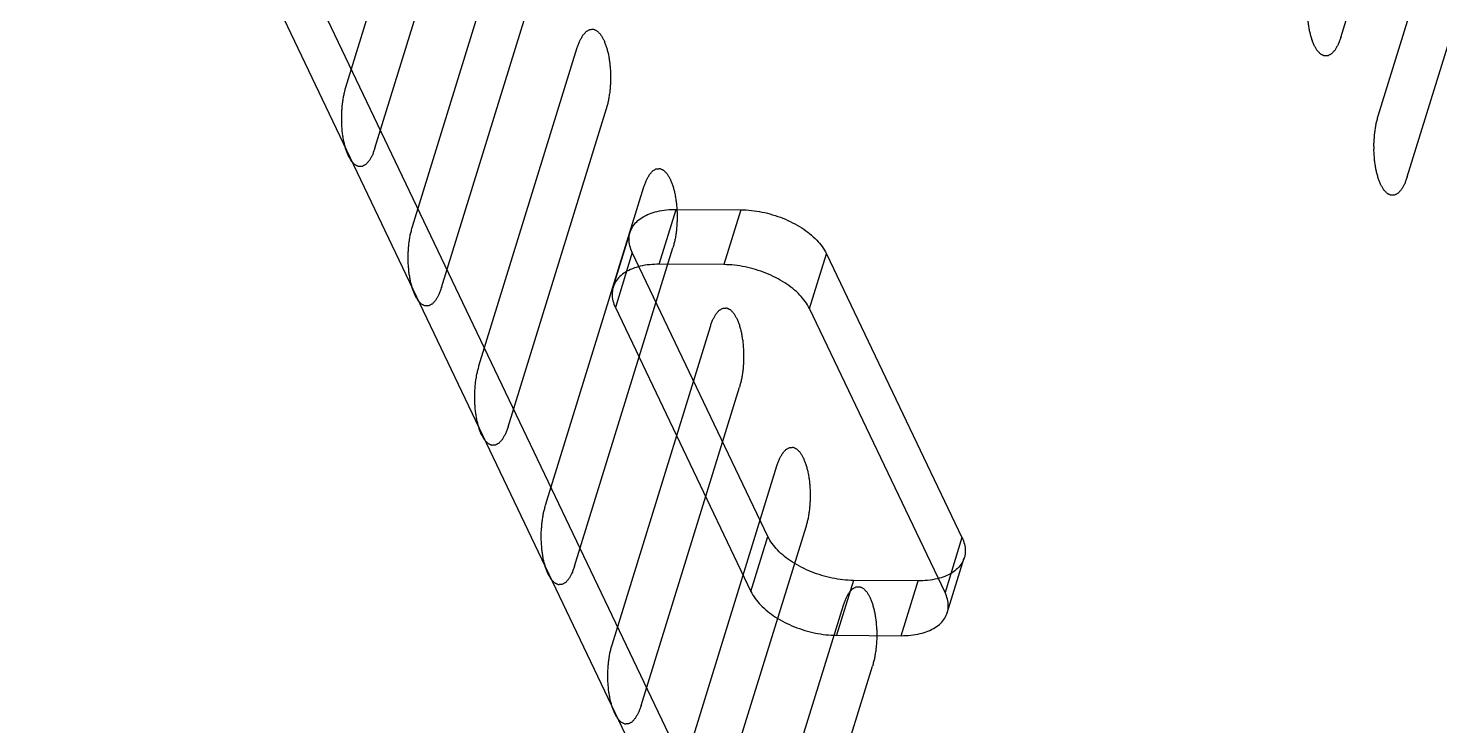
# Model space of a CAD drawing. Header units: millimetres. Extents: x 753 to 1632, y 352 to 973.
# Drawn here: x 1208.73 to 1213.77, y 773.4 to 775.89 of the extents above; entities that cross this region are included whole.
import ezdxf

# ---------------------------------------------------------------- set-up
doc = ezdxf.new("R2010")
doc.units = ezdxf.units.MM
doc.header["$LTSCALE"] = 30.734
doc.layers.get('0').update_dxf_attribs({"linetype": 'CONTINUOUS'})
doc.layers.add('5_ALL_CURVES', color=7, linetype='CONTINUOUS')

msp = doc.modelspace()

# ---------------------------------------------------------------- linework, layer by layer
at = {"color": 6, "linetype": 'Continuous'}
for p, q in [((1208.78787, 778.02922), (1213.70138, 767.74197)), ((1213.64086, 767.54614), (1208.72735, 777.83338)), ((1210.97965, 775.04629), (1211.04017, 775.24213)), ((1211.04017, 775.24213), (1211.2711, 775.24075)), ((1211.2711, 775.24075), (1211.21058, 775.04492)), ((1210.81502, 774.96471), (1210.87553, 775.16054)), ((1210.88346, 775.0881), (1210.82294, 774.89227)), ((1211.36739, 774.07492), (1210.88346, 775.0881)), ((1211.51573, 774.88815), (1211.57625, 775.08398)), ((1211.57625, 775.08398), (1212.06018, 774.0708)), ((1211.21058, 775.04492), (1210.97965, 775.04629)), ((1210.82294, 774.89227), (1211.30687, 773.87909)), ((1211.99966, 773.87497), (1211.51573, 774.88815)), ((1211.30687, 773.87909), (1211.36739, 774.07492)), ((1212.06018, 774.0708), (1211.99966, 773.87497)), ((1212.00759, 773.80253), (1212.0681, 773.99836)), ((1211.67254, 773.91815), (1211.61202, 773.72232)), ((1211.90347, 773.91677), (1211.67254, 773.91815)), ((1211.84295, 773.72094), (1211.90347, 773.91677)), ((1211.61202, 773.72232), (1211.84295, 773.72094))]:
    msp.add_line(p, q, dxfattribs=at)
for points, start_tangent, end_tangent in [([(1210.88346, 775.0881), (1210.87183, 775.13621), (1210.88398, 775.17925), (1210.91854, 775.21321), (1210.97224, 775.2349), (1211.04017, 775.24213)], (-0.4309932, 0.9023552), (0.9999823, -0.0059479)), ([(1211.2711, 775.24075), (1211.34634, 775.23267), (1211.42113, 775.21022), (1211.48843, 775.17564), (1211.54187, 775.13222), (1211.57625, 775.08398)], (0.9999823, -0.0059479), (0.4309932, -0.9023552)), ([(1210.97965, 775.04629), (1210.91172, 775.03906), (1210.85801, 775.01737), (1210.82346, 774.98341), (1210.81131, 774.94037), (1210.82294, 774.89227)], (-0.9999823, 0.0059479), (0.4309932, -0.9023552)), ([(1211.51573, 774.88815), (1211.48135, 774.93639), (1211.4279, 774.97982), (1211.3606, 775.01439), (1211.28582, 775.03684), (1211.21058, 775.04492)], (-0.4309932, 0.9023552), (-0.9999823, 0.0059479)), ([(1211.67254, 773.91815), (1211.59729, 773.92623), (1211.52251, 773.94868), (1211.45521, 773.98326), (1211.40177, 774.02668), (1211.36739, 774.07492)], (-0.9999823, 0.0059479), (-0.4309932, 0.9023552)), ([(1212.06018, 774.0708), (1212.07181, 774.02269), (1212.05966, 773.97966), (1212.0251, 773.94569), (1211.9714, 773.924), (1211.90347, 773.91677)], (0.4309932, -0.9023552), (-0.9999823, 0.0059479)), ([(1211.30687, 773.87909), (1211.34126, 773.83085), (1211.39471, 773.78742), (1211.462, 773.75285), (1211.53679, 773.7304), (1211.61202, 773.72232)], (0.4309932, -0.9023552), (0.9999823, -0.0059479)), ([(1211.84295, 773.72094), (1211.91089, 773.72817), (1211.96459, 773.74986), (1211.99915, 773.78383), (1212.01129, 773.82687), (1211.99966, 773.87497)], (0.9999823, -0.0059479), (-0.4309932, 0.9023552))]:
    msp.add_spline(points, degree=3, dxfattribs=dict(at, start_tangent=start_tangent, end_tangent=end_tangent))
at = {"layer": '5_ALL_CURVES', "color": 40, "linetype": 'Continuous'}
for p, q in [((1213.41191, 775.8552), (1213.7629, 776.99102)), ((1209.86096, 775.67791), (1210.21196, 776.81373)), ((1213.54551, 775.57549), (1213.8965, 776.71131)), ((1209.96487, 775.46035), (1210.31587, 776.59618)), ((1213.64942, 775.35793), (1214.00041, 776.49376)), ((1210.09847, 775.18064), (1210.44947, 776.31647)), ((1210.20238, 774.96309), (1210.55338, 776.09891)), ((1210.33598, 774.68337), (1210.68698, 775.8192)), ((1210.43989, 774.46582), (1210.79089, 775.60164)), ((1210.57349, 774.1861), (1210.92449, 775.32193)), ((1210.6774, 773.96855), (1211.0284, 775.10437)), ((1210.811, 773.68884), (1211.162, 774.82466)), ((1210.91492, 773.47128), (1211.26591, 774.6071)), ((1211.04852, 773.19157), (1211.39951, 774.32739)), ((1211.15243, 772.97401), (1211.50342, 774.10984)), ((1211.28603, 772.6943), (1211.63702, 773.83012)), ((1211.38994, 772.47674), (1211.74093, 773.61257))]:
    msp.add_line(p, q, dxfattribs=at)
for points, start_tangent, end_tangent in [([(1213.41191, 775.8552), (1213.4073, 775.84292), (1213.40499, 775.83679), (1213.40269, 775.83065), (1213.39998, 775.82578), (1213.39727, 775.82091), (1213.39455, 775.81604), (1213.39184, 775.81117), (1213.38883, 775.80776), (1213.38581, 775.80434), (1213.3828, 775.80093), (1213.37978, 775.79752), (1213.37652, 775.79567), (1213.37326, 775.79382), (1213.37, 775.79198), (1213.36673, 775.79013), (1213.36346, 775.78999), (1213.36019, 775.78984), (1213.35692, 775.7897), (1213.35365, 775.78955), (1213.35044, 775.79107), (1213.34723, 775.79259), (1213.34402, 775.7941), (1213.34081, 775.79562), (1213.33778, 775.79874), (1213.33475, 775.80186), (1213.33172, 775.80498), (1213.32869, 775.8081), (1213.32592, 775.8128), (1213.32314, 775.8175), (1213.32037, 775.8222), (1213.31759, 775.8269), (1213.31527, 775.83283), (1213.31295, 775.83877), (1213.31063, 775.8447), (1213.3083, 775.85064), (1213.30648, 775.85765), (1213.30465, 775.86466), (1213.30099, 775.87869), (1213.29845, 775.89434), (1213.29592, 775.91), (1213.29459, 775.92698), (1213.29326, 775.94396), (1213.29323, 775.96104), (1213.29321, 775.97811), (1213.29446, 775.99492), (1213.29571, 776.01172), (1213.29818, 776.02762), (1213.30065, 776.04351), (1213.30432, 776.05814), (1213.308, 776.07276)], (-0.3514462, -0.9362081), (0.243713, 0.9698474)), ([(1210.68698, 775.8192), (1210.69159, 775.83147), (1210.69389, 775.83761), (1210.6962, 775.84375), (1210.69891, 775.84862), (1210.70162, 775.85349), (1210.70433, 775.85836), (1210.70704, 775.86323), (1210.71006, 775.86664), (1210.71307, 775.87005), (1210.71609, 775.87347), (1210.7191, 775.87688), (1210.72236, 775.87873), (1210.72563, 775.88058), (1210.72889, 775.88242), (1210.73215, 775.88427), (1210.73542, 775.88441), (1210.73869, 775.88456), (1210.74196, 775.8847), (1210.74523, 775.88484), (1210.74844, 775.88333), (1210.75165, 775.88181), (1210.75487, 775.88029), (1210.75808, 775.87878), (1210.7611, 775.87566), (1210.76413, 775.87254), (1210.76716, 775.86942), (1210.77019, 775.8663), (1210.77297, 775.8616), (1210.77574, 775.8569), (1210.77852, 775.8522), (1210.7813, 775.8475), (1210.78362, 775.84157), (1210.78594, 775.83563), (1210.78826, 775.8297), (1210.79058, 775.82376), (1210.79241, 775.81675), (1210.79424, 775.80973), (1210.7979, 775.79571), (1210.80043, 775.78005), (1210.80297, 775.7644), (1210.8043, 775.74742), (1210.80563, 775.73043), (1210.80565, 775.71336), (1210.80567, 775.69629), (1210.80443, 775.67948), (1210.80318, 775.66267), (1210.80071, 775.64678), (1210.79824, 775.63088), (1210.79456, 775.61626), (1210.79089, 775.60164)], (0.3514462, 0.9362081), (-0.243713, -0.9698474)), ([(1209.96487, 775.46035), (1209.96026, 775.44808), (1209.95796, 775.44194), (1209.95565, 775.4358), (1209.95294, 775.43093), (1209.95023, 775.42606), (1209.94752, 775.42119), (1209.94481, 775.41632), (1209.94179, 775.41291), (1209.93878, 775.4095), (1209.93576, 775.40608), (1209.93275, 775.40267), (1209.92949, 775.40082), (1209.92622, 775.39898), (1209.92296, 775.39713), (1209.9197, 775.39528), (1209.91643, 775.39514), (1209.91316, 775.39499), (1209.90989, 775.39485), (1209.90662, 775.39471), (1209.90341, 775.39622), (1209.90019, 775.39774), (1209.89698, 775.39926), (1209.89377, 775.40077), (1209.89074, 775.40389), (1209.88772, 775.40701), (1209.88469, 775.41013), (1209.88166, 775.41325), (1209.87888, 775.41795), (1209.87611, 775.42265), (1209.87333, 775.42735), (1209.87055, 775.43205), (1209.86823, 775.43798), (1209.86591, 775.44392), (1209.86359, 775.44985), (1209.86127, 775.45579), (1209.85944, 775.4628), (1209.85761, 775.46982), (1209.85395, 775.48385), (1209.85142, 775.4995), (1209.84888, 775.51515), (1209.84755, 775.53213), (1209.84622, 775.54912), (1209.8462, 775.56619), (1209.84618, 775.58327), (1209.84742, 775.60007), (1209.84867, 775.61688), (1209.85114, 775.63277), (1209.85361, 775.64867), (1209.85729, 775.66329), (1209.86096, 775.67791)], (-0.3514462, -0.9362081), (0.243713, 0.9698474)), ([(1213.64942, 775.35793), (1213.64481, 775.34566), (1213.6425, 775.33952), (1213.6402, 775.33338), (1213.63749, 775.32851), (1213.63478, 775.32364), (1213.63207, 775.31877), (1213.62935, 775.3139), (1213.62634, 775.31049), (1213.62332, 775.30707), (1213.62031, 775.30366), (1213.61729, 775.30025), (1213.61403, 775.2984), (1213.61077, 775.29655), (1213.60751, 775.29471), (1213.60425, 775.29286), (1213.60098, 775.29272), (1213.5977, 775.29257), (1213.59443, 775.29243), (1213.59116, 775.29228), (1213.58795, 775.2938), (1213.58474, 775.29532), (1213.58153, 775.29683), (1213.57832, 775.29835), (1213.57529, 775.30147), (1213.57226, 775.30459), (1213.56923, 775.30771), (1213.56621, 775.31083), (1213.56343, 775.31553), (1213.56065, 775.32023), (1213.55788, 775.32493), (1213.5551, 775.32963), (1213.55278, 775.33556), (1213.55046, 775.3415), (1213.54814, 775.34743), (1213.54582, 775.35337), (1213.54399, 775.36038), (1213.54216, 775.36739), (1213.5385, 775.38142), (1213.53596, 775.39708), (1213.53343, 775.41273), (1213.5321, 775.42971), (1213.53077, 775.4467), (1213.53075, 775.46377), (1213.53072, 775.48084), (1213.53197, 775.49765), (1213.53322, 775.51445), (1213.53569, 775.53035), (1213.53816, 775.54625), (1213.54183, 775.56087), (1213.54551, 775.57549)], (-0.3514462, -0.9362081), (0.243713, 0.9698474)), ([(1210.92449, 775.32193), (1210.9291, 775.33421), (1210.9314, 775.34034), (1210.93371, 775.34648), (1210.93642, 775.35135), (1210.93913, 775.35622), (1210.94184, 775.36109), (1210.94455, 775.36596), (1210.94757, 775.36937), (1210.95058, 775.37279), (1210.9536, 775.3762), (1210.95661, 775.37961), (1210.95987, 775.38146), (1210.96314, 775.38331), (1210.9664, 775.38515), (1210.96966, 775.387), (1210.97293, 775.38714), (1210.9762, 775.38729), (1210.97947, 775.38743), (1210.98274, 775.38758), (1210.98595, 775.38606), (1210.98917, 775.38454), (1210.99238, 775.38303), (1210.99559, 775.38151), (1210.99862, 775.37839), (1211.00164, 775.37527), (1211.00467, 775.37215), (1211.0077, 775.36903), (1211.01048, 775.36433), (1211.01325, 775.35963), (1211.01603, 775.35493), (1211.01881, 775.35023), (1211.02113, 775.3443), (1211.02345, 775.33836), (1211.02577, 775.33243), (1211.02809, 775.32649), (1211.02992, 775.31948), (1211.03175, 775.31247), (1211.03541, 775.29844), (1211.03794, 775.28279), (1211.04048, 775.26713), (1211.04181, 775.25015), (1211.04314, 775.23317), (1211.04316, 775.21609), (1211.04318, 775.19902), (1211.04194, 775.18221), (1211.04069, 775.16541), (1211.03822, 775.14951), (1211.03575, 775.13361), (1211.03207, 775.11899), (1211.0284, 775.10437)], (0.3514462, 0.9362081), (-0.243713, -0.9698474)), ([(1210.20238, 774.96309), (1210.19777, 774.95081), (1210.19547, 774.94467), (1210.19316, 774.93853), (1210.19045, 774.93366), (1210.18774, 774.92879), (1210.18503, 774.92392), (1210.18232, 774.91906), (1210.1793, 774.91564), (1210.17629, 774.91223), (1210.17327, 774.90881), (1210.17026, 774.9054), (1210.167, 774.90355), (1210.16373, 774.90171), (1210.16047, 774.89986), (1210.15721, 774.89801), (1210.15394, 774.89787), (1210.15067, 774.89773), (1210.1474, 774.89758), (1210.14413, 774.89744), (1210.14092, 774.89895), (1210.13771, 774.90047), (1210.13449, 774.90199), (1210.13128, 774.90351), (1210.12826, 774.90663), (1210.12523, 774.90975), (1210.1222, 774.91287), (1210.11917, 774.91599), (1210.11639, 774.92068), (1210.11362, 774.92538), (1210.11084, 774.93008), (1210.10806, 774.93478), (1210.10574, 774.94072), (1210.10342, 774.94665), (1210.1011, 774.95259), (1210.09878, 774.95852), (1210.09695, 774.96553), (1210.09512, 774.97255), (1210.09146, 774.98658), (1210.08893, 775.00223), (1210.08639, 775.01788), (1210.08506, 775.03487), (1210.08373, 775.05185), (1210.08371, 775.06892), (1210.08369, 775.086), (1210.08493, 775.1028), (1210.08618, 775.11961), (1210.08865, 775.1355), (1210.09112, 775.1514), (1210.0948, 775.16602), (1210.09847, 775.18064)], (-0.3514462, -0.9362081), (0.243713, 0.9698474)), ([(1211.162, 774.82466), (1211.16661, 774.83694), (1211.16891, 774.84308), (1211.17122, 774.84921), (1211.17393, 774.85408), (1211.17664, 774.85895), (1211.17935, 774.86382), (1211.18206, 774.86869), (1211.18508, 774.8721), (1211.18809, 774.87552), (1211.19111, 774.87893), (1211.19412, 774.88235), (1211.19739, 774.88419), (1211.20065, 774.88604), (1211.20391, 774.88788), (1211.20717, 774.88973), (1211.21044, 774.88988), (1211.21371, 774.89002), (1211.21698, 774.89016), (1211.22025, 774.89031), (1211.22347, 774.88879), (1211.22668, 774.88727), (1211.22989, 774.88576), (1211.2331, 774.88424), (1211.23613, 774.88112), (1211.23916, 774.878), (1211.24218, 774.87488), (1211.24521, 774.87176), (1211.24799, 774.86706), (1211.25076, 774.86236), (1211.25354, 774.85766), (1211.25632, 774.85296), (1211.25864, 774.84703), (1211.26096, 774.84109), (1211.26328, 774.83516), (1211.2656, 774.82923), (1211.26743, 774.82221), (1211.26926, 774.8152), (1211.27292, 774.80117), (1211.27546, 774.78552), (1211.27799, 774.76986), (1211.27932, 774.75288), (1211.28065, 774.7359), (1211.28067, 774.71882), (1211.2807, 774.70175), (1211.27945, 774.68494), (1211.2782, 774.66814), (1211.27573, 774.65224), (1211.27326, 774.63635), (1211.26959, 774.62173), (1211.26591, 774.6071)], (0.3514462, 0.9362081), (-0.243713, -0.9698474)), ([(1210.43989, 774.46582), (1210.43528, 774.45354), (1210.43298, 774.4474), (1210.43068, 774.44126), (1210.42796, 774.43639), (1210.42525, 774.43153), (1210.42254, 774.42666), (1210.41983, 774.42179), (1210.41681, 774.41837), (1210.4138, 774.41496), (1210.41078, 774.41155), (1210.40777, 774.40813), (1210.40451, 774.40629), (1210.40125, 774.40444), (1210.39798, 774.40259), (1210.39472, 774.40075), (1210.39145, 774.4006), (1210.38818, 774.40046), (1210.38491, 774.40031), (1210.38164, 774.40017), (1210.37843, 774.40169), (1210.37522, 774.4032), (1210.37201, 774.40472), (1210.36879, 774.40624), (1210.36577, 774.40936), (1210.36274, 774.41248), (1210.35971, 774.4156), (1210.35668, 774.41872), (1210.3539, 774.42342), (1210.35113, 774.42811), (1210.34835, 774.43281), (1210.34558, 774.43751), (1210.34325, 774.44345), (1210.34093, 774.44938), (1210.33861, 774.45532), (1210.33629, 774.46125), (1210.33446, 774.46827), (1210.33263, 774.47528), (1210.32897, 774.48931), (1210.32644, 774.50496), (1210.3239, 774.52061), (1210.32257, 774.5376), (1210.32125, 774.55458), (1210.32122, 774.57166), (1210.3212, 774.58873), (1210.32244, 774.60553), (1210.32369, 774.62234), (1210.32616, 774.63824), (1210.32863, 774.65413), (1210.33231, 774.66875), (1210.33598, 774.68337)], (-0.3514462, -0.9362081), (0.243713, 0.9698474)), ([(1211.39951, 774.32739), (1211.40412, 774.33967), (1211.40642, 774.34581), (1211.40873, 774.35195), (1211.41144, 774.35681), (1211.41415, 774.36168), (1211.41686, 774.36655), (1211.41957, 774.37142), (1211.42259, 774.37484), (1211.4256, 774.37825), (1211.42862, 774.38166), (1211.43163, 774.38508), (1211.4349, 774.38692), (1211.43816, 774.38877), (1211.44142, 774.39062), (1211.44468, 774.39246), (1211.44795, 774.39261), (1211.45122, 774.39275), (1211.4545, 774.3929), (1211.45777, 774.39304), (1211.46098, 774.39152), (1211.46419, 774.39001), (1211.4674, 774.38849), (1211.47061, 774.38697), (1211.47364, 774.38385), (1211.47667, 774.38073), (1211.47969, 774.37761), (1211.48272, 774.37449), (1211.4855, 774.36979), (1211.48828, 774.36509), (1211.49105, 774.36039), (1211.49383, 774.3557), (1211.49615, 774.34976), (1211.49847, 774.34383), (1211.50079, 774.33789), (1211.50311, 774.33196), (1211.50494, 774.32494), (1211.50677, 774.31793), (1211.51043, 774.3039), (1211.51297, 774.28825), (1211.5155, 774.2726), (1211.51683, 774.25561), (1211.51816, 774.23863), (1211.51818, 774.22155), (1211.51821, 774.20448), (1211.51696, 774.18767), (1211.51571, 774.17087), (1211.51324, 774.15497), (1211.51077, 774.13908), (1211.5071, 774.12446), (1211.50342, 774.10984)], (0.3514462, 0.9362081), (-0.243713, -0.9698474)), ([(1210.6774, 773.96855), (1210.6728, 773.95627), (1210.67049, 773.95013), (1210.66819, 773.94399), (1210.66548, 773.93913), (1210.66276, 773.93426), (1210.66005, 773.92939), (1210.65734, 773.92452), (1210.65433, 773.92111), (1210.65131, 773.91769), (1210.6483, 773.91428), (1210.64528, 773.91086), (1210.64202, 773.90902), (1210.63876, 773.90717), (1210.63549, 773.90532), (1210.63223, 773.90348), (1210.62896, 773.90333), (1210.62569, 773.90319), (1210.62242, 773.90305), (1210.61915, 773.9029), (1210.61594, 773.90442), (1210.61273, 773.90593), (1210.60952, 773.90745), (1210.60631, 773.90897), (1210.60328, 773.91209), (1210.60025, 773.91521), (1210.59722, 773.91833), (1210.59419, 773.92145), (1210.59142, 773.92615), (1210.58864, 773.93085), (1210.58586, 773.93555), (1210.58309, 773.94024), (1210.58077, 773.94618), (1210.57844, 773.95211), (1210.57612, 773.95805), (1210.5738, 773.96398), (1210.57197, 773.971), (1210.57014, 773.97801), (1210.56648, 773.99204), (1210.56395, 774.00769), (1210.56141, 774.02334), (1210.56008, 774.04033), (1210.55876, 774.05731), (1210.55873, 774.07439), (1210.55871, 774.09146), (1210.55996, 774.10827), (1210.5612, 774.12507), (1210.56367, 774.14097), (1210.56614, 774.15686), (1210.56982, 774.17148), (1210.57349, 774.1861)], (-0.3514462, -0.9362081), (0.243713, 0.9698474)), ([(1211.63702, 773.83012), (1211.64163, 773.8424), (1211.64394, 773.84854), (1211.64624, 773.85468), (1211.64895, 773.85955), (1211.65166, 773.86441), (1211.65437, 773.86928), (1211.65709, 773.87415), (1211.6601, 773.87757), (1211.66312, 773.88098), (1211.66613, 773.88439), (1211.66915, 773.88781), (1211.67241, 773.88965), (1211.67567, 773.8915), (1211.67893, 773.89335), (1211.68219, 773.89519), (1211.68546, 773.89534), (1211.68874, 773.89548), (1211.69201, 773.89563), (1211.69528, 773.89577), (1211.69849, 773.89425), (1211.7017, 773.89274), (1211.70491, 773.89122), (1211.70812, 773.8897), (1211.71115, 773.88658), (1211.71418, 773.88346), (1211.71721, 773.88034), (1211.72023, 773.87722), (1211.72301, 773.87252), (1211.72579, 773.86783), (1211.72856, 773.86313), (1211.73134, 773.85843), (1211.73366, 773.85249), (1211.73598, 773.84656), (1211.7383, 773.84062), (1211.74062, 773.83469), (1211.74245, 773.82767), (1211.74428, 773.82066), (1211.74794, 773.80663), (1211.75048, 773.79098), (1211.75301, 773.77533), (1211.75434, 773.75834), (1211.75567, 773.74136), (1211.75569, 773.72429), (1211.75572, 773.70721), (1211.75447, 773.69041), (1211.75322, 773.6736), (1211.75075, 773.6577), (1211.74828, 773.64181), (1211.74461, 773.62719), (1211.74093, 773.61257)], (0.3514462, 0.9362081), (-0.243713, -0.9698474)), ([(1210.91492, 773.47128), (1210.91031, 773.459), (1210.908, 773.45286), (1210.9057, 773.44673), (1210.90299, 773.44186), (1210.90027, 773.43699), (1210.89756, 773.43212), (1210.89485, 773.42725), (1210.89184, 773.42384), (1210.88882, 773.42042), (1210.88581, 773.41701), (1210.88279, 773.41359), (1210.87953, 773.41175), (1210.87627, 773.4099), (1210.87301, 773.40806), (1210.86974, 773.40621), (1210.86647, 773.40606), (1210.8632, 773.40592), (1210.85993, 773.40578), (1210.85666, 773.40563), (1210.85345, 773.40715), (1210.85024, 773.40867), (1210.84703, 773.41018), (1210.84382, 773.4117), (1210.84079, 773.41482), (1210.83776, 773.41794), (1210.83473, 773.42106), (1210.8317, 773.42418), (1210.82893, 773.42888), (1210.82615, 773.43358), (1210.82337, 773.43828), (1210.8206, 773.44298), (1210.81828, 773.44891), (1210.81596, 773.45485), (1210.81363, 773.46078), (1210.81131, 773.46671), (1210.80948, 773.47373), (1210.80765, 773.48074), (1210.804, 773.49477), (1210.80146, 773.51042), (1210.79892, 773.52608), (1210.7976, 773.54306), (1210.79627, 773.56004), (1210.79624, 773.57712), (1210.79622, 773.59419), (1210.79747, 773.611), (1210.79871, 773.6278), (1210.80119, 773.6437), (1210.80366, 773.65959), (1210.80733, 773.67421), (1210.811, 773.68884)], (-0.3514462, -0.9362081), (0.243713, 0.9698474))]:
    msp.add_spline(points, degree=3, dxfattribs=dict(at, start_tangent=start_tangent, end_tangent=end_tangent))

doc.saveas('drawing.dxf')
